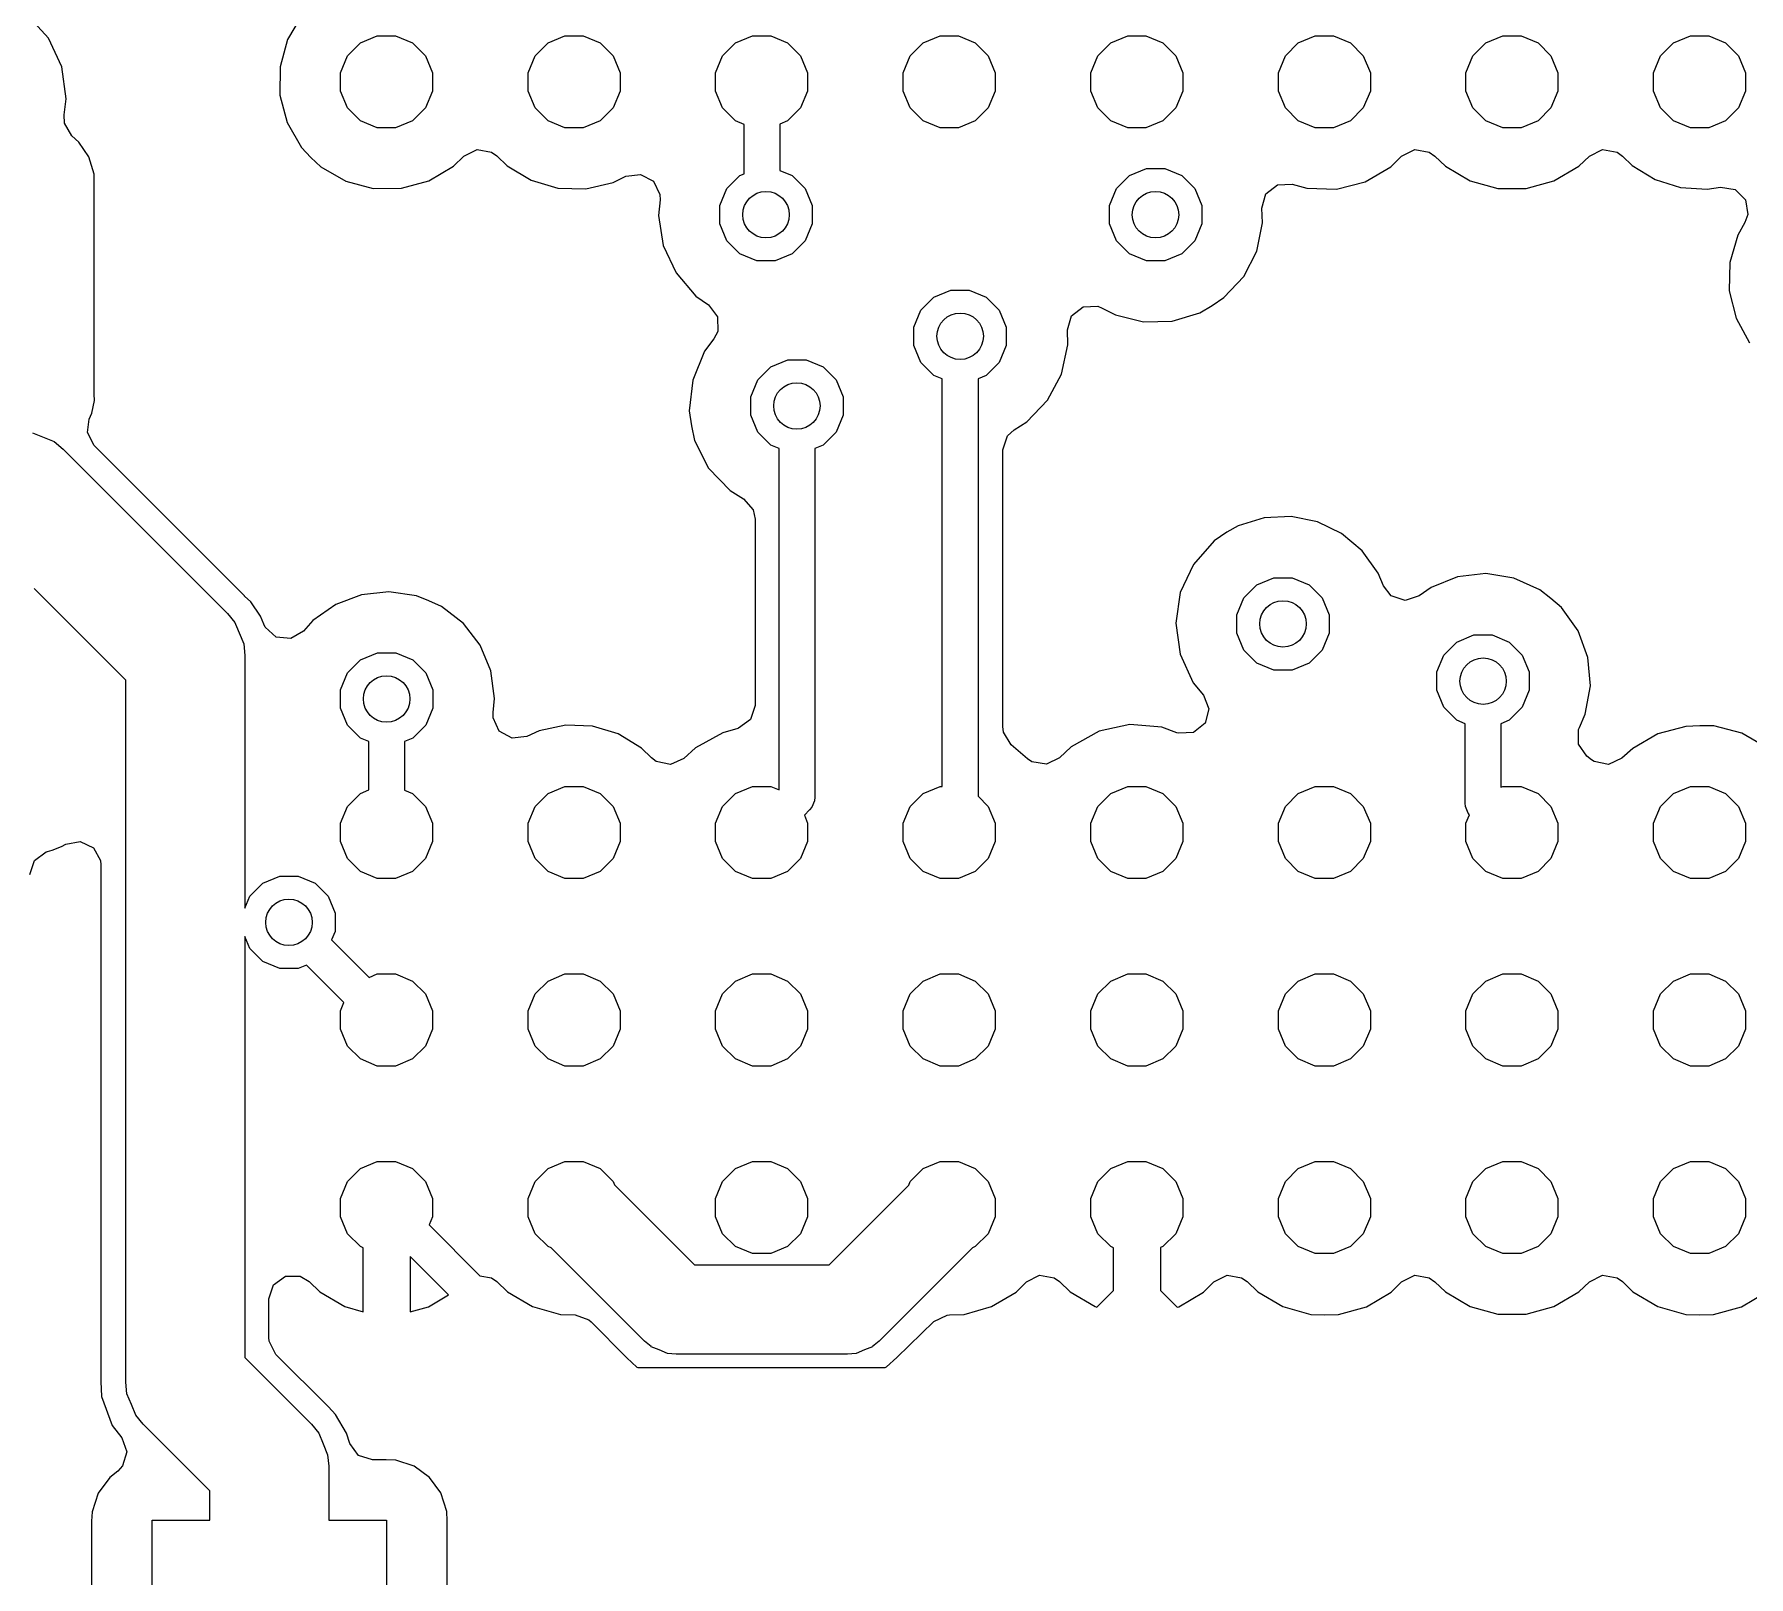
# Model space of a CAD drawing. Header units: inches. Extents: x 5.33 to 6.48, y -5.2 to -3.46.
# Drawn here: x 5.9091 to 6.197, y -4.8337 to -4.5747 of the extents above; entities that cross this region are included whole.
import ezdxf

# ---------------------------------------------------------------- set-up
doc = ezdxf.new("R2010")
doc.units = ezdxf.units.IN
doc.header["$MEASUREMENT"] = 0
doc.layers.add('Top Layer', color=13, linetype='CONTINUOUS', true_color=0xc83434)

msp = doc.modelspace()

# ---------------------------------------------------------------- linework, layer by layer
at = {"layer": 'Top Layer', "linetype": 'CONTINUOUS'}
for p, q in [((5.91153, -4.57536), (5.90788, -4.57138)), ((5.95414, -4.57146), (5.95169, -4.57561)), ((5.91379, -4.58018), (5.91153, -4.57536)), ((5.95169, -4.57561), (5.95042, -4.58019)), ((5.96174, -4.57834), (5.96391, -4.57617)), ((5.96391, -4.57617), (5.96675, -4.57499)), ((5.96675, -4.57499), (5.96982, -4.57499)), ((5.96982, -4.57499), (5.97266, -4.57617)), ((5.97266, -4.57617), (5.97483, -4.57834)), ((5.99324, -4.57834), (5.99541, -4.57617)), ((5.99541, -4.57617), (5.99825, -4.57499)), ((5.99825, -4.57499), (6.00132, -4.57499)), ((6.00132, -4.57499), (6.00416, -4.57617)), ((6.00416, -4.57617), (6.00633, -4.57834)), ((6.02473, -4.57834), (6.0269, -4.57617)), ((6.0269, -4.57617), (6.02974, -4.57499)), ((6.02974, -4.57499), (6.03282, -4.57499)), ((6.03282, -4.57499), (6.03565, -4.57617)), ((6.03565, -4.57617), (6.03783, -4.57834)), ((6.05623, -4.57834), (6.0584, -4.57617)), ((6.0584, -4.57617), (6.06124, -4.57499)), ((6.06124, -4.57499), (6.06431, -4.57499)), ((6.06431, -4.57499), (6.06715, -4.57617)), ((6.06715, -4.57617), (6.06932, -4.57834)), ((6.08772, -4.57834), (6.0899, -4.57617)), ((6.0899, -4.57617), (6.09274, -4.57499)), ((6.09274, -4.57499), (6.09581, -4.57499)), ((6.09581, -4.57499), (6.09865, -4.57617)), ((6.09865, -4.57617), (6.10082, -4.57834)), ((6.11922, -4.57834), (6.12139, -4.57617)), ((6.12139, -4.57617), (6.12423, -4.57499)), ((6.12423, -4.57499), (6.1273, -4.57499)), ((6.1273, -4.57499), (6.13014, -4.57617)), ((6.13014, -4.57617), (6.13231, -4.57834)), ((6.15072, -4.57834), (6.15289, -4.57617)), ((6.15289, -4.57617), (6.15573, -4.57499)), ((6.15573, -4.57499), (6.1588, -4.57499)), ((6.1588, -4.57499), (6.16164, -4.57617)), ((6.16164, -4.57617), (6.16381, -4.57834)), ((6.18221, -4.57834), (6.18439, -4.57617)), ((6.18439, -4.57617), (6.18722, -4.57499)), ((6.18722, -4.57499), (6.1903, -4.57499)), ((6.1903, -4.57499), (6.19313, -4.57617)), ((6.19313, -4.57617), (6.19531, -4.57834)), ((5.96056, -4.58118), (5.96174, -4.57834)), ((5.97483, -4.57834), (5.97601, -4.58118)), ((5.99206, -4.58118), (5.99324, -4.57834)), ((6.00633, -4.57834), (6.00751, -4.58118)), ((6.02356, -4.58118), (6.02473, -4.57834)), ((6.03783, -4.57834), (6.039, -4.58118)), ((6.05505, -4.58118), (6.05623, -4.57834)), ((6.06932, -4.57834), (6.0705, -4.58118)), ((6.08655, -4.58118), (6.08772, -4.57834)), ((6.10082, -4.57834), (6.10199, -4.58118)), ((6.11804, -4.58118), (6.11922, -4.57834)), ((6.13231, -4.57834), (6.13349, -4.58118)), ((6.14954, -4.58118), (6.15072, -4.57834)), ((6.16381, -4.57834), (6.16499, -4.58118)), ((6.18104, -4.58118), (6.18221, -4.57834)), ((6.19531, -4.57834), (6.19648, -4.58118)), ((5.91451, -4.58553), (5.91379, -4.58018)), ((5.95042, -4.58019), (5.95039, -4.58494)), ((5.96056, -4.58425), (5.96056, -4.58118)), ((5.97601, -4.58118), (5.97601, -4.58425)), ((5.99206, -4.58425), (5.99206, -4.58118)), ((6.00751, -4.58118), (6.00751, -4.58425)), ((6.02356, -4.58425), (6.02356, -4.58118)), ((6.039, -4.58118), (6.039, -4.58425)), ((6.05505, -4.58425), (6.05505, -4.58118)), ((6.0705, -4.58118), (6.0705, -4.58425)), ((6.08655, -4.58425), (6.08655, -4.58118)), ((6.10199, -4.58118), (6.10199, -4.58425)), ((6.11804, -4.58425), (6.11804, -4.58118)), ((6.13349, -4.58118), (6.13349, -4.58425)), ((6.14954, -4.58425), (6.14954, -4.58118)), ((6.16499, -4.58118), (6.16499, -4.58425)), ((6.18104, -4.58425), (6.18104, -4.58118)), ((6.19648, -4.58118), (6.19648, -4.58425)), ((5.91415, -4.58824), (5.91451, -4.58553)), ((5.95039, -4.58494), (5.9516, -4.58954)), ((5.96174, -4.58709), (5.96056, -4.58425)), ((5.97601, -4.58425), (5.97483, -4.58709)), ((5.99324, -4.58709), (5.99206, -4.58425)), ((6.00751, -4.58425), (6.00633, -4.58709)), ((6.02473, -4.58709), (6.02356, -4.58425)), ((6.039, -4.58425), (6.03783, -4.58709)), ((6.05623, -4.58709), (6.05505, -4.58425)), ((6.0705, -4.58425), (6.06932, -4.58709)), ((6.08772, -4.58709), (6.08655, -4.58425)), ((6.10199, -4.58425), (6.10082, -4.58709)), ((6.11922, -4.58709), (6.11804, -4.58425)), ((6.13349, -4.58425), (6.13231, -4.58709)), ((6.15072, -4.58709), (6.14954, -4.58425)), ((6.16499, -4.58425), (6.16381, -4.58709)), ((6.18221, -4.58709), (6.18104, -4.58425)), ((6.19648, -4.58425), (6.19531, -4.58709)), ((5.91421, -4.58966), (5.91415, -4.58824)), ((5.96391, -4.58926), (5.96174, -4.58709)), ((5.97483, -4.58709), (5.97266, -4.58926)), ((5.99541, -4.58926), (5.99324, -4.58709)), ((6.00633, -4.58709), (6.00416, -4.58926)), ((6.0269, -4.58926), (6.02473, -4.58709)), ((6.03783, -4.58709), (6.03565, -4.58926)), ((6.0584, -4.58926), (6.05623, -4.58709)), ((6.06932, -4.58709), (6.06715, -4.58926)), ((6.0899, -4.58926), (6.08772, -4.58709)), ((6.10082, -4.58709), (6.09865, -4.58926)), ((6.12139, -4.58926), (6.11922, -4.58709)), ((6.13231, -4.58709), (6.13014, -4.58926)), ((6.15289, -4.58926), (6.15072, -4.58709)), ((6.16381, -4.58709), (6.16164, -4.58926)), ((6.18439, -4.58926), (6.18221, -4.58709)), ((6.19531, -4.58709), (6.19313, -4.58926)), ((5.91547, -4.59179), (5.91421, -4.58966)), ((5.9516, -4.58954), (5.954, -4.59371)), ((5.96675, -4.59044), (5.96391, -4.58926)), ((5.96982, -4.59044), (5.96675, -4.59044)), ((5.97266, -4.58926), (5.96982, -4.59044)), ((5.99825, -4.59044), (5.99541, -4.58926)), ((6.00132, -4.59044), (5.99825, -4.59044)), ((6.00416, -4.58926), (6.00132, -4.59044)), ((6.02832, -4.58985), (6.0269, -4.58926)), ((6.02832, -4.59814), (6.02832, -4.58985)), ((6.03565, -4.58926), (6.03432, -4.58982)), ((6.03432, -4.58982), (6.03432, -4.59757)), ((6.06124, -4.59044), (6.0584, -4.58926)), ((6.06431, -4.59044), (6.06124, -4.59044)), ((6.06715, -4.58926), (6.06431, -4.59044)), ((6.09274, -4.59044), (6.0899, -4.58926)), ((6.09581, -4.59044), (6.09274, -4.59044)), ((6.09865, -4.58926), (6.09581, -4.59044)), ((6.12423, -4.59044), (6.12139, -4.58926)), ((6.1273, -4.59044), (6.12423, -4.59044)), ((6.13014, -4.58926), (6.1273, -4.59044)), ((6.15573, -4.59044), (6.15289, -4.58926)), ((6.1588, -4.59044), (6.15573, -4.59044)), ((6.16164, -4.58926), (6.1588, -4.59044)), ((6.18722, -4.59044), (6.18439, -4.58926)), ((6.1903, -4.59044), (6.18722, -4.59044)), ((6.19313, -4.58926), (6.1903, -4.59044)), ((5.91664, -4.59281), (5.91547, -4.59179)), ((5.91831, -4.59531), (5.91664, -4.59281)), ((5.954, -4.59371), (5.95559, -4.5954)), ((5.98128, -4.59515), (5.9835, -4.59407)), ((5.9835, -4.59407), (5.98594, -4.5945)), ((6.13874, -4.59517), (6.14096, -4.59407)), ((6.14096, -4.59407), (6.14339, -4.59449)), ((6.17026, -4.59515), (6.17248, -4.59407)), ((6.17248, -4.59407), (6.17491, -4.5945)), ((5.91918, -4.59819), (5.91831, -4.59531)), ((5.95559, -4.5954), (5.95727, -4.59699)), ((5.95727, -4.59699), (5.96145, -4.59938)), ((5.97538, -4.5993), (5.97952, -4.59685)), ((5.97952, -4.59685), (5.98128, -4.59515)), ((5.98594, -4.5945), (5.98682, -4.59514)), ((5.98682, -4.59514), (5.98855, -4.5968)), ((5.98855, -4.5968), (5.9926, -4.59922)), ((6.09303, -4.59843), (6.09588, -4.59725)), ((6.09588, -4.59725), (6.09896, -4.59725)), ((6.09896, -4.59725), (6.10181, -4.59843)), ((6.1326, -4.59946), (6.13693, -4.59694)), ((6.13693, -4.59694), (6.13874, -4.59517)), ((6.14339, -4.59449), (6.14431, -4.59515)), ((6.14431, -4.59515), (6.14608, -4.59686)), ((6.14608, -4.59686), (6.15027, -4.59932)), ((6.1643, -4.59932), (6.16848, -4.59686)), ((6.16848, -4.59686), (6.17026, -4.59515)), ((6.17491, -4.5945), (6.17581, -4.59515)), ((6.17581, -4.59515), (6.17745, -4.59674)), ((6.17745, -4.59674), (6.1813, -4.5991)), ((5.91923, -4.59967), (5.91918, -4.59819)), ((5.91923, -4.63504), (5.91923, -4.59967)), ((5.96145, -4.59938), (5.96604, -4.6006)), ((5.9708, -4.60057), (5.97538, -4.5993)), ((5.9926, -4.59922), (5.99708, -4.60053)), ((6.00174, -4.60066), (6.00634, -4.59961)), ((6.00634, -4.59961), (6.00849, -4.59856)), ((6.00849, -4.59856), (6.01094, -4.59823)), ((6.01094, -4.59823), (6.01312, -4.5994)), ((6.01312, -4.5994), (6.0142, -4.60162)), ((6.02544, -4.60061), (6.02762, -4.59843)), ((6.02762, -4.59843), (6.02832, -4.59814)), ((6.03432, -4.59757), (6.0364, -4.59843)), ((6.0364, -4.59843), (6.03858, -4.60061)), ((6.09085, -4.60061), (6.09303, -4.59843)), ((6.10181, -4.59843), (6.10399, -4.60061)), ((6.11596, -4.60152), (6.11791, -4.59999)), ((6.11791, -4.59999), (6.12036, -4.59988)), ((6.12036, -4.59988), (6.1228, -4.60056)), ((6.12781, -4.60069), (6.1326, -4.59946)), ((6.15027, -4.59932), (6.15489, -4.60058)), ((6.15968, -4.60058), (6.1643, -4.59932)), ((6.1813, -4.5991), (6.18554, -4.60044)), ((5.96604, -4.6006), (5.9708, -4.60057)), ((5.99708, -4.60053), (6.00174, -4.60066)), ((6.01422, -4.60253), (6.01398, -4.60512)), ((6.0142, -4.60162), (6.01422, -4.60253)), ((6.02426, -4.60346), (6.02544, -4.60061)), ((6.03858, -4.60061), (6.03976, -4.60346)), ((6.08967, -4.60346), (6.09085, -4.60061)), ((6.10399, -4.60061), (6.10517, -4.60346)), ((6.11529, -4.6039), (6.11596, -4.60152)), ((6.1228, -4.60056), (6.12781, -4.60069)), ((6.15489, -4.60058), (6.15968, -4.60058)), ((6.18554, -4.60044), (6.19004, -4.60073)), ((6.19004, -4.60073), (6.1923, -4.60038)), ((6.1923, -4.60038), (6.19474, -4.60077)), ((6.19474, -4.60077), (6.19648, -4.60253)), ((6.19648, -4.60253), (6.19686, -4.60497)), ((6.01398, -4.60512), (6.01477, -4.61018)), ((6.02426, -4.60654), (6.02426, -4.60346)), ((6.03976, -4.60346), (6.03976, -4.60654)), ((6.08967, -4.60654), (6.08967, -4.60346)), ((6.10517, -4.60346), (6.10517, -4.60654)), ((6.11539, -4.60635), (6.11529, -4.6039)), ((6.19686, -4.60497), (6.19639, -4.6063)), ((6.02544, -4.60939), (6.02426, -4.60654)), ((6.03976, -4.60654), (6.03858, -4.60939)), ((6.09085, -4.60939), (6.08967, -4.60654)), ((6.10517, -4.60654), (6.10399, -4.60939)), ((6.11441, -4.61111), (6.11539, -4.60635)), ((6.19519, -4.60842), (6.19385, -4.61303)), ((6.19639, -4.6063), (6.19519, -4.60842)), ((6.01477, -4.61018), (6.0169, -4.61478)), ((6.02762, -4.61157), (6.02544, -4.60939)), ((6.03047, -4.61275), (6.02762, -4.61157)), ((6.0364, -4.61157), (6.03355, -4.61275)), ((6.03858, -4.60939), (6.0364, -4.61157)), ((6.09303, -4.61157), (6.09085, -4.60939)), ((6.09588, -4.61275), (6.09303, -4.61157)), ((6.10181, -4.61157), (6.09896, -4.61275)), ((6.10399, -4.60939), (6.10181, -4.61157)), ((6.11222, -4.61536), (6.11441, -4.61111)), ((6.03355, -4.61275), (6.03047, -4.61275)), ((6.09896, -4.61275), (6.09588, -4.61275)), ((6.19385, -4.61303), (6.19375, -4.61776)), ((6.0169, -4.61478), (6.02025, -4.61866)), ((6.10891, -4.61893), (6.11222, -4.61536)), ((6.02025, -4.61866), (6.02238, -4.62015)), ((6.02238, -4.62015), (6.02386, -4.62213)), ((6.05803, -4.62102), (6.06022, -4.61884)), ((6.06022, -4.61884), (6.06306, -4.61766)), ((6.06306, -4.61766), (6.06615, -4.61766)), ((6.06615, -4.61766), (6.069, -4.61884)), ((6.069, -4.61884), (6.07118, -4.62102)), ((6.10488, -4.62145), (6.10693, -4.62023)), ((6.10693, -4.62023), (6.10891, -4.61893)), ((6.19375, -4.61776), (6.19489, -4.62236)), ((6.02386, -4.62213), (6.0239, -4.6246)), ((6.05685, -4.62387), (6.05803, -4.62102)), ((6.07118, -4.62102), (6.07236, -4.62387)), ((6.08262, -4.62433), (6.08331, -4.62196)), ((6.08331, -4.62196), (6.08527, -4.62045)), ((6.08527, -4.62045), (6.08774, -4.62037)), ((6.08774, -4.62037), (6.08847, -4.62067)), ((6.08847, -4.62067), (6.09067, -4.62182)), ((6.09067, -4.62182), (6.0954, -4.62301)), ((6.0954, -4.62301), (6.10022, -4.62288)), ((6.10022, -4.62288), (6.10488, -4.62145)), ((6.19489, -4.62236), (6.19718, -4.62651)), ((6.02328, -4.62582), (6.0217, -4.62794)), ((6.0239, -4.6246), (6.02328, -4.62582)), ((6.05685, -4.62696), (6.05685, -4.62387)), ((6.07236, -4.62387), (6.07236, -4.62696)), ((6.08269, -4.62687), (6.08262, -4.62433)), ((6.0217, -4.62794), (6.0197, -4.63277)), ((6.05803, -4.6298), (6.05685, -4.62696)), ((6.07236, -4.62696), (6.07118, -4.6298)), ((6.08162, -4.63177), (6.08269, -4.62687)), ((6.03063, -4.63272), (6.03281, -4.63053)), ((6.03281, -4.63053), (6.03566, -4.62935)), ((6.03566, -4.62935), (6.03875, -4.62935)), ((6.03875, -4.62935), (6.0416, -4.63053)), ((6.0416, -4.63053), (6.04378, -4.63272)), ((6.06022, -4.63198), (6.05803, -4.6298)), ((6.07118, -4.6298), (6.069, -4.63198)), ((6.07929, -4.63614), (6.08162, -4.63177)), ((6.0197, -4.63277), (6.01913, -4.63795)), ((6.02945, -4.63556), (6.03063, -4.63272)), ((6.04378, -4.63272), (6.04496, -4.63556)), ((6.0616, -4.63256), (6.06022, -4.63198)), ((6.0616, -4.70098), (6.0616, -4.63256)), ((6.069, -4.63198), (6.06761, -4.63256)), ((6.06761, -4.63256), (6.06761, -4.70261)), ((5.91882, -4.63834), (5.91925, -4.63621)), ((5.91923, -4.63512), (5.91923, -4.63504)), ((5.91925, -4.63621), (5.91923, -4.63512)), ((6.02945, -4.63865), (6.02945, -4.63556)), ((6.04496, -4.63556), (6.04496, -4.63865)), ((6.07581, -4.63975), (6.07929, -4.63614)), ((5.9181, -4.64157), (5.91839, -4.63933)), ((5.91839, -4.63933), (5.91882, -4.63834)), ((6.01913, -4.63795), (6.01949, -4.64044)), ((6.01949, -4.64044), (6.02001, -4.6429)), ((6.03063, -4.6415), (6.02945, -4.63865)), ((6.04496, -4.63865), (6.04378, -4.6415)), ((6.07366, -4.6411), (6.07581, -4.63975)), ((5.90886, -4.64161), (5.91247, -4.6431)), ((5.91247, -4.6431), (5.91247, -4.6431)), ((5.91247, -4.6431), (5.91398, -4.64435)), ((5.91922, -4.64377), (5.9181, -4.64157)), ((6.02001, -4.6429), (6.02237, -4.64755)), ((6.03281, -4.64368), (6.03063, -4.6415)), ((6.04378, -4.6415), (6.0416, -4.64368)), ((6.07179, -4.64449), (6.07255, -4.64214)), ((6.07255, -4.64214), (6.07366, -4.6411)), ((5.91398, -4.64435), (5.94158, -4.67194)), ((5.94442, -4.66897), (5.91922, -4.64377)), ((6.0342, -4.64425), (6.03281, -4.64368)), ((6.0342, -4.70155), (6.0342, -4.64425)), ((6.0416, -4.64368), (6.04021, -4.64425)), ((6.04021, -4.64425), (6.04021, -4.70281)), ((6.07179, -4.69094), (6.07179, -4.64449)), ((6.02237, -4.64755), (6.02599, -4.65131)), ((6.02599, -4.65131), (6.02826, -4.65268)), ((6.02826, -4.65268), (6.02987, -4.65456)), ((6.02987, -4.65456), (6.03018, -4.6561)), ((6.03018, -4.6561), (6.03018, -4.6874)), ((6.11129, -4.65724), (6.10939, -4.65832)), ((6.11566, -4.65589), (6.11129, -4.65724)), ((6.12017, -4.65566), (6.11566, -4.65589)), ((6.1246, -4.65656), (6.12017, -4.65566)), ((6.12867, -4.65853), (6.1246, -4.65656)), ((6.10728, -4.65974), (6.10377, -4.6637)), ((6.10939, -4.65832), (6.10728, -4.65974)), ((6.13212, -4.66144), (6.12867, -4.65853)), ((6.13478, -4.66517), (6.13212, -4.66144)), ((6.10377, -4.6637), (6.10156, -4.66843)), ((6.11443, -4.66713), (6.11728, -4.66595)), ((6.11728, -4.66595), (6.12036, -4.66595)), ((6.12036, -4.66595), (6.12321, -4.66713)), ((6.13569, -4.66731), (6.13478, -4.66517)), ((6.14815, -4.66579), (6.14368, -4.66758)), ((6.15287, -4.66526), (6.14815, -4.66579)), ((6.15756, -4.666), (6.15287, -4.66526)), ((6.16195, -4.66799), (6.15756, -4.666)), ((5.92451, -4.68316), (5.90913, -4.66778)), ((5.94446, -4.66902), (5.94442, -4.66897)), ((5.9455, -4.67002), (5.94446, -4.66902)), ((5.96408, -4.6688), (5.95976, -4.67043)), ((5.96867, -4.66831), (5.96408, -4.6688)), ((5.9733, -4.669), (5.96867, -4.66831)), ((5.97542, -4.66983), (5.9733, -4.669)), ((6.10156, -4.66843), (6.1008, -4.6736)), ((6.11225, -4.66931), (6.11443, -4.66713)), ((6.12321, -4.66713), (6.12539, -4.66931)), ((6.13699, -4.66896), (6.13569, -4.66731)), ((6.13934, -4.66975), (6.13699, -4.66896)), ((6.14169, -4.669), (6.13934, -4.66975)), ((6.14368, -4.66758), (6.14169, -4.669)), ((6.16379, -4.66943), (6.16195, -4.66799)), ((5.94158, -4.67194), (5.94282, -4.67346)), ((5.94713, -4.67242), (5.9455, -4.67002)), ((5.95976, -4.67043), (5.95594, -4.67314)), ((5.9775, -4.67076), (5.97542, -4.66983)), ((5.98122, -4.67361), (5.9775, -4.67076)), ((6.11107, -4.67216), (6.11225, -4.66931)), ((6.12539, -4.66931), (6.12657, -4.67216)), ((6.16556, -4.67096), (6.16379, -4.66943)), ((6.16837, -4.67489), (6.16556, -4.67096)), ((5.94282, -4.67346), (5.94282, -4.67346)), ((5.94282, -4.67346), (5.94295, -4.67376)), ((5.94295, -4.67376), (5.94432, -4.67706)), ((5.94768, -4.67376), (5.94713, -4.67242)), ((5.94792, -4.67426), (5.94768, -4.67376)), ((5.94977, -4.67591), (5.94792, -4.67426)), ((5.95436, -4.67491), (5.95223, -4.67615)), ((5.95594, -4.67314), (5.95436, -4.67491)), ((5.98404, -4.67728), (5.98122, -4.67361)), ((6.1008, -4.6736), (6.10154, -4.67877)), ((6.11107, -4.67524), (6.11107, -4.67216)), ((6.12657, -4.67216), (6.12657, -4.67524)), ((6.17002, -4.67936), (6.16837, -4.67489)), ((5.94432, -4.67706), (5.94432, -4.67707)), ((5.94432, -4.67707), (5.94451, -4.67902)), ((5.95223, -4.67615), (5.94977, -4.67591)), ((5.98581, -4.68156), (5.98404, -4.67728)), ((6.11225, -4.67809), (6.11107, -4.67524)), ((6.12657, -4.67524), (6.12539, -4.67809)), ((6.14585, -4.67892), (6.14803, -4.67674)), ((6.14803, -4.67674), (6.15088, -4.67556)), ((6.15088, -4.67556), (6.15396, -4.67556)), ((6.15396, -4.67556), (6.15681, -4.67674)), ((6.15681, -4.67674), (6.15899, -4.67892)), ((5.94451, -4.67902), (5.94451, -4.72141)), ((5.96174, -4.68191), (5.96392, -4.67973)), ((5.96392, -4.67973), (5.96677, -4.67855)), ((5.96677, -4.67855), (5.96985, -4.67855)), ((5.96985, -4.67855), (5.9727, -4.67973)), ((5.9727, -4.67973), (5.97488, -4.68191)), ((6.10154, -4.67877), (6.10375, -4.68358)), ((6.11443, -4.68027), (6.11225, -4.67809)), ((6.11728, -4.68145), (6.11443, -4.68027)), ((6.12321, -4.68027), (6.12036, -4.68145)), ((6.12539, -4.67809), (6.12321, -4.68027)), ((6.14467, -4.68177), (6.14585, -4.67892)), ((6.15899, -4.67892), (6.16017, -4.68177)), ((6.17043, -4.68411), (6.17002, -4.67936)), ((5.92451, -4.801), (5.92451, -4.68316)), ((5.96056, -4.68476), (5.96174, -4.68191)), ((5.97488, -4.68191), (5.97606, -4.68476)), ((5.98642, -4.68621), (5.98581, -4.68156)), ((6.10375, -4.68358), (6.10545, -4.68565)), ((6.12036, -4.68145), (6.11728, -4.68145)), ((6.14467, -4.68485), (6.14467, -4.68177)), ((6.16017, -4.68177), (6.16017, -4.68485)), ((5.96056, -4.68784), (5.96056, -4.68476)), ((5.97606, -4.68476), (5.97606, -4.68784)), ((5.98618, -4.68857), (5.98642, -4.68621)), ((6.10545, -4.68565), (6.10636, -4.68795)), ((6.14585, -4.6877), (6.14467, -4.68485)), ((6.16017, -4.68485), (6.15899, -4.6877)), ((6.16957, -4.68886), (6.17043, -4.68411)), ((5.96174, -4.69069), (5.96056, -4.68784)), ((5.97606, -4.68784), (5.97488, -4.69069)), ((5.98619, -4.68945), (5.98618, -4.68857)), ((6.03018, -4.6874), (6.02942, -4.68975)), ((6.10636, -4.68795), (6.10573, -4.69035)), ((6.14803, -4.68988), (6.14585, -4.6877)), ((6.15899, -4.6877), (6.15681, -4.68988)), ((6.16858, -4.69111), (6.16957, -4.68886)), ((5.96392, -4.69287), (5.96174, -4.69069)), ((5.97488, -4.69069), (5.9727, -4.69287)), ((5.98722, -4.6917), (5.98619, -4.68945)), ((5.98938, -4.6929), (5.98722, -4.6917)), ((5.99394, -4.69163), (5.99184, -4.69261)), ((5.9984, -4.69068), (5.99394, -4.69163)), ((6.0029, -4.69087), (5.9984, -4.69068)), ((6.00721, -4.69218), (6.0029, -4.69087)), ((6.0111, -4.69456), (6.00721, -4.69218)), ((6.02476, -4.69197), (6.02018, -4.69451)), ((6.02728, -4.69125), (6.02476, -4.69197)), ((6.02742, -4.69121), (6.02728, -4.69125)), ((6.02942, -4.68975), (6.02742, -4.69121)), ((6.0719, -4.69187), (6.07179, -4.69094)), ((6.07318, -4.69398), (6.0719, -4.69187)), ((6.08796, -4.69172), (6.08327, -4.69431)), ((6.09313, -4.69061), (6.08796, -4.69172)), ((6.09846, -4.69105), (6.09313, -4.69061)), ((6.10102, -4.69196), (6.09846, -4.69105)), ((6.10135, -4.69206), (6.10102, -4.69196)), ((6.10382, -4.69191), (6.10135, -4.69206)), ((6.10573, -4.69035), (6.10382, -4.69191)), ((6.14942, -4.69045), (6.14803, -4.68988)), ((6.14942, -4.7038), (6.14942, -4.69045)), ((6.15681, -4.68988), (6.15542, -4.69045)), ((6.15542, -4.69045), (6.15542, -4.7011)), ((6.16842, -4.69389), (6.16846, -4.69142)), ((6.16846, -4.69142), (6.16858, -4.69111)), ((6.18178, -4.69217), (6.17755, -4.69459)), ((6.18647, -4.6909), (6.18178, -4.69217)), ((6.18884, -4.69081), (6.18647, -4.6909)), ((6.19118, -4.69083), (6.18884, -4.69081)), ((6.19584, -4.69203), (6.19118, -4.69083)), ((6.19999, -4.69446), (6.19584, -4.69203)), ((5.96531, -4.69345), (5.96392, -4.69287)), ((5.96531, -4.70158), (5.96531, -4.69345)), ((5.9727, -4.69287), (5.97131, -4.69345)), ((5.97131, -4.69345), (5.97131, -4.70159)), ((5.99184, -4.69261), (5.98938, -4.6929)), ((6.01276, -4.69617), (6.0111, -4.69456)), ((6.02018, -4.69451), (6.01824, -4.69627)), ((6.07594, -4.69634), (6.07318, -4.69398)), ((6.08327, -4.69431), (6.08131, -4.69619)), ((6.16984, -4.69592), (6.16842, -4.69389)), ((6.17755, -4.69459), (6.17574, -4.69625)), ((6.01357, -4.69678), (6.01276, -4.69617)), ((6.01599, -4.69728), (6.01357, -4.69678)), ((6.01824, -4.69627), (6.01599, -4.69728)), ((6.07665, -4.69683), (6.07594, -4.69634)), ((6.07909, -4.69727), (6.07665, -4.69683)), ((6.08131, -4.69619), (6.07909, -4.69727)), ((6.17063, -4.69651), (6.16984, -4.69592)), ((6.17106, -4.69679), (6.17063, -4.69651)), ((6.17349, -4.69728), (6.17106, -4.69679)), ((6.17574, -4.69625), (6.17349, -4.69728)), ((5.96174, -4.70433), (5.96391, -4.70215)), ((5.96391, -4.70215), (5.96531, -4.70158)), ((5.97131, -4.70159), (5.97266, -4.70215)), ((5.97266, -4.70215), (5.97483, -4.70433)), ((5.99324, -4.70433), (5.99541, -4.70215)), ((5.99541, -4.70215), (5.99825, -4.70098)), ((5.99825, -4.70098), (6.00132, -4.70098)), ((6.00132, -4.70098), (6.00416, -4.70215)), ((6.00416, -4.70215), (6.00633, -4.70433)), ((6.02473, -4.70433), (6.0269, -4.70215)), ((6.0269, -4.70215), (6.02974, -4.70098)), ((6.02974, -4.70098), (6.03282, -4.70098)), ((6.03282, -4.70098), (6.0342, -4.70155)), ((6.04015, -4.7034), (6.0397, -4.70448)), ((6.04021, -4.70281), (6.04015, -4.7034)), ((6.05623, -4.70433), (6.0584, -4.70215)), ((6.0584, -4.70215), (6.06124, -4.70098)), ((6.06124, -4.70098), (6.0616, -4.70098)), ((6.06761, -4.70261), (6.06932, -4.70433)), ((6.08772, -4.70433), (6.0899, -4.70215)), ((6.0899, -4.70215), (6.09274, -4.70098)), ((6.09274, -4.70098), (6.09581, -4.70098)), ((6.09581, -4.70098), (6.09865, -4.70215)), ((6.09865, -4.70215), (6.10082, -4.70433)), ((6.11922, -4.70433), (6.12139, -4.70215)), ((6.12139, -4.70215), (6.12423, -4.70098)), ((6.12423, -4.70098), (6.1273, -4.70098)), ((6.1273, -4.70098), (6.13014, -4.70215)), ((6.13014, -4.70215), (6.13231, -4.70433)), ((6.15542, -4.7011), (6.15573, -4.70098)), ((6.15573, -4.70098), (6.1588, -4.70098)), ((6.1588, -4.70098), (6.16164, -4.70215)), ((6.16164, -4.70215), (6.16381, -4.70433)), ((6.18221, -4.70433), (6.18439, -4.70215)), ((6.18439, -4.70215), (6.18722, -4.70098)), ((6.18722, -4.70098), (6.1903, -4.70098)), ((6.1903, -4.70098), (6.19313, -4.70215)), ((6.19313, -4.70215), (6.19531, -4.70433)), ((5.96056, -4.70716), (5.96174, -4.70433)), ((5.97483, -4.70433), (5.97601, -4.70716)), ((5.99206, -4.70716), (5.99324, -4.70433)), ((6.00633, -4.70433), (6.00751, -4.70716)), ((6.02356, -4.70716), (6.02473, -4.70433)), ((6.03933, -4.70494), (6.03845, -4.70582)), ((6.03845, -4.70582), (6.039, -4.70716)), ((6.0397, -4.70448), (6.03933, -4.70494)), ((6.05505, -4.70716), (6.05623, -4.70433)), ((6.06932, -4.70433), (6.0705, -4.70716)), ((6.08655, -4.70716), (6.08772, -4.70433)), ((6.10082, -4.70433), (6.10199, -4.70716)), ((6.11804, -4.70716), (6.11922, -4.70433)), ((6.13231, -4.70433), (6.13349, -4.70716)), ((6.14948, -4.70437), (6.14942, -4.7038)), ((6.14948, -4.70438), (6.14948, -4.70437)), ((6.1497, -4.70492), (6.14948, -4.70438)), ((6.14948, -4.70438), (6.14948, -4.70438)), ((6.14948, -4.70438), (6.14948, -4.70438)), ((6.14954, -4.70716), (6.15014, -4.70573)), ((6.14992, -4.70546), (6.1497, -4.70492)), ((6.14992, -4.70547), (6.14992, -4.70546)), ((6.14993, -4.70547), (6.14992, -4.70547)), ((6.15014, -4.70573), (6.14993, -4.70547)), ((6.14993, -4.70547), (6.14993, -4.70547)), ((6.16381, -4.70433), (6.16499, -4.70716)), ((6.18104, -4.70716), (6.18221, -4.70433)), ((6.19531, -4.70433), (6.19648, -4.70716)), ((5.96056, -4.71024), (5.96056, -4.70716)), ((5.97601, -4.70716), (5.97601, -4.71024)), ((5.99206, -4.71024), (5.99206, -4.70716)), ((6.00751, -4.70716), (6.00751, -4.71024)), ((6.02356, -4.71024), (6.02356, -4.70716)), ((6.039, -4.70716), (6.039, -4.71024)), ((6.05505, -4.71024), (6.05505, -4.70716)), ((6.0705, -4.70716), (6.0705, -4.71024)), ((6.08655, -4.71024), (6.08655, -4.70716)), ((6.10199, -4.70716), (6.10199, -4.71024)), ((6.11804, -4.71024), (6.11804, -4.70716)), ((6.13349, -4.70716), (6.13349, -4.71024)), ((6.14954, -4.71024), (6.14954, -4.70716)), ((6.16499, -4.70716), (6.16499, -4.71024)), ((6.18104, -4.71024), (6.18104, -4.70716)), ((6.19648, -4.70716), (6.19648, -4.71024)), ((5.90917, -4.7134), (5.91117, -4.71194)), ((5.91117, -4.71194), (5.91137, -4.71188)), ((5.91137, -4.71188), (5.91216, -4.71167)), ((5.91216, -4.71167), (5.9137, -4.71106)), ((5.9137, -4.71106), (5.91442, -4.71066)), ((5.91442, -4.71066), (5.91685, -4.71021)), ((5.91685, -4.71021), (5.91909, -4.71127)), ((5.91909, -4.71127), (5.92027, -4.71344)), ((5.96174, -4.71308), (5.96056, -4.71024)), ((5.97601, -4.71024), (5.97483, -4.71308)), ((5.99324, -4.71308), (5.99206, -4.71024)), ((6.00751, -4.71024), (6.00633, -4.71308)), ((6.02473, -4.71308), (6.02356, -4.71024)), ((6.039, -4.71024), (6.03783, -4.71308)), ((6.05623, -4.71308), (6.05505, -4.71024)), ((6.0705, -4.71024), (6.06932, -4.71308)), ((6.08772, -4.71308), (6.08655, -4.71024)), ((6.10199, -4.71024), (6.10082, -4.71308)), ((6.11922, -4.71308), (6.11804, -4.71024)), ((6.13349, -4.71024), (6.13231, -4.71308)), ((6.15072, -4.71308), (6.14954, -4.71024)), ((6.16499, -4.71024), (6.16381, -4.71308)), ((6.18221, -4.71308), (6.18104, -4.71024)), ((6.19648, -4.71024), (6.19531, -4.71308)), ((5.9084, -4.71575), (5.90917, -4.7134)), ((5.92027, -4.71344), (5.92034, -4.71417)), ((5.92034, -4.71417), (5.92034, -4.80089)), ((5.96391, -4.71525), (5.96174, -4.71308)), ((5.96675, -4.71642), (5.96391, -4.71525)), ((5.97266, -4.71525), (5.96982, -4.71642)), ((5.97483, -4.71308), (5.97266, -4.71525)), ((5.99541, -4.71525), (5.99324, -4.71308)), ((5.99825, -4.71642), (5.99541, -4.71525)), ((6.00416, -4.71525), (6.00132, -4.71642)), ((6.00633, -4.71308), (6.00416, -4.71525)), ((6.0269, -4.71525), (6.02473, -4.71308)), ((6.02974, -4.71642), (6.0269, -4.71525)), ((6.03565, -4.71525), (6.03282, -4.71642)), ((6.03783, -4.71308), (6.03565, -4.71525)), ((6.0584, -4.71525), (6.05623, -4.71308)), ((6.06124, -4.71642), (6.0584, -4.71525)), ((6.06715, -4.71525), (6.06431, -4.71642)), ((6.06932, -4.71308), (6.06715, -4.71525)), ((6.0899, -4.71525), (6.08772, -4.71308)), ((6.09274, -4.71642), (6.0899, -4.71525)), ((6.09865, -4.71525), (6.09581, -4.71642)), ((6.10082, -4.71308), (6.09865, -4.71525)), ((6.12139, -4.71525), (6.11922, -4.71308)), ((6.12423, -4.71642), (6.12139, -4.71525)), ((6.13014, -4.71525), (6.1273, -4.71642)), ((6.13231, -4.71308), (6.13014, -4.71525)), ((6.15289, -4.71525), (6.15072, -4.71308)), ((6.15573, -4.71642), (6.15289, -4.71525)), ((6.16164, -4.71525), (6.1588, -4.71642)), ((6.16381, -4.71308), (6.16164, -4.71525)), ((6.18439, -4.71525), (6.18221, -4.71308)), ((6.18722, -4.71642), (6.18439, -4.71525)), ((6.19313, -4.71525), (6.1903, -4.71642)), ((6.19531, -4.71308), (6.19313, -4.71525)), ((5.94534, -4.71941), (5.94752, -4.71723)), ((5.94752, -4.71723), (5.95037, -4.71605)), ((5.95037, -4.71605), (5.95345, -4.71605)), ((5.95345, -4.71605), (5.9563, -4.71723)), ((5.9563, -4.71723), (5.95848, -4.71941)), ((5.96982, -4.71642), (5.96675, -4.71642)), ((6.00132, -4.71642), (5.99825, -4.71642)), ((6.03282, -4.71642), (6.02974, -4.71642)), ((6.06431, -4.71642), (6.06124, -4.71642)), ((6.09581, -4.71642), (6.09274, -4.71642)), ((6.1273, -4.71642), (6.12423, -4.71642)), ((6.1588, -4.71642), (6.15573, -4.71642)), ((6.1903, -4.71642), (6.18722, -4.71642)), ((5.94451, -4.72141), (5.94534, -4.71941)), ((5.95848, -4.71941), (5.95966, -4.72226)), ((5.95966, -4.72226), (5.95966, -4.72534)), ((5.94534, -4.72819), (5.94451, -4.72619)), ((5.94451, -4.72619), (5.94451, -4.79687)), ((5.95966, -4.72534), (5.95908, -4.72673)), ((5.95908, -4.72673), (5.96538, -4.73304)), ((5.94752, -4.73037), (5.94534, -4.72819)), ((5.95037, -4.73155), (5.94752, -4.73037)), ((5.95345, -4.73155), (5.95037, -4.73155)), ((5.95484, -4.73098), (5.95345, -4.73155)), ((5.96113, -4.73728), (5.95484, -4.73098)), ((5.96538, -4.73304), (5.96675, -4.73247)), ((5.96675, -4.73247), (5.96982, -4.73247)), ((5.96982, -4.73247), (5.97266, -4.73365)), ((5.99541, -4.73365), (5.99825, -4.73247)), ((5.99825, -4.73247), (6.00132, -4.73247)), ((6.00132, -4.73247), (6.00416, -4.73365)), ((6.0269, -4.73365), (6.02974, -4.73247)), ((6.02974, -4.73247), (6.03282, -4.73247)), ((6.03282, -4.73247), (6.03565, -4.73365)), ((6.0584, -4.73365), (6.06124, -4.73247)), ((6.06124, -4.73247), (6.06431, -4.73247)), ((6.06431, -4.73247), (6.06715, -4.73365)), ((6.0899, -4.73365), (6.09274, -4.73247)), ((6.09274, -4.73247), (6.09581, -4.73247)), ((6.09581, -4.73247), (6.09865, -4.73365)), ((6.12139, -4.73365), (6.12423, -4.73247)), ((6.12423, -4.73247), (6.1273, -4.73247)), ((6.1273, -4.73247), (6.13014, -4.73365)), ((6.15289, -4.73365), (6.15573, -4.73247)), ((6.15573, -4.73247), (6.1588, -4.73247)), ((6.1588, -4.73247), (6.16164, -4.73365)), ((6.18439, -4.73365), (6.18722, -4.73247)), ((6.18722, -4.73247), (6.1903, -4.73247)), ((6.1903, -4.73247), (6.19313, -4.73365)), ((5.97266, -4.73365), (5.97483, -4.73582)), ((5.99324, -4.73582), (5.99541, -4.73365)), ((6.00416, -4.73365), (6.00633, -4.73582)), ((6.02473, -4.73582), (6.0269, -4.73365)), ((6.03565, -4.73365), (6.03783, -4.73582)), ((6.05623, -4.73582), (6.0584, -4.73365)), ((6.06715, -4.73365), (6.06932, -4.73582)), ((6.08772, -4.73582), (6.0899, -4.73365)), ((6.09865, -4.73365), (6.10082, -4.73582)), ((6.11922, -4.73582), (6.12139, -4.73365)), ((6.13014, -4.73365), (6.13231, -4.73582)), ((6.15072, -4.73582), (6.15289, -4.73365)), ((6.16164, -4.73365), (6.16381, -4.73582)), ((6.18221, -4.73582), (6.18439, -4.73365)), ((6.19313, -4.73365), (6.19531, -4.73582)), ((5.96056, -4.73866), (5.96113, -4.73728)), ((5.97483, -4.73582), (5.97601, -4.73866)), ((5.99206, -4.73866), (5.99324, -4.73582)), ((6.00633, -4.73582), (6.00751, -4.73866)), ((6.02356, -4.73866), (6.02473, -4.73582)), ((6.03783, -4.73582), (6.039, -4.73866)), ((6.05505, -4.73866), (6.05623, -4.73582)), ((6.06932, -4.73582), (6.0705, -4.73866)), ((6.08655, -4.73866), (6.08772, -4.73582)), ((6.10082, -4.73582), (6.10199, -4.73866)), ((6.11804, -4.73866), (6.11922, -4.73582)), ((6.13231, -4.73582), (6.13349, -4.73866)), ((6.14954, -4.73866), (6.15072, -4.73582)), ((6.16381, -4.73582), (6.16499, -4.73866)), ((6.18104, -4.73866), (6.18221, -4.73582)), ((6.19531, -4.73582), (6.19648, -4.73866)), ((5.96056, -4.74173), (5.96056, -4.73866)), ((5.97601, -4.73866), (5.97601, -4.74173)), ((5.99206, -4.74173), (5.99206, -4.73866)), ((6.00751, -4.73866), (6.00751, -4.74173)), ((6.02356, -4.74173), (6.02356, -4.73866)), ((6.039, -4.73866), (6.039, -4.74173)), ((6.05505, -4.74173), (6.05505, -4.73866)), ((6.0705, -4.73866), (6.0705, -4.74173)), ((6.08655, -4.74173), (6.08655, -4.73866)), ((6.10199, -4.73866), (6.10199, -4.74173)), ((6.11804, -4.74173), (6.11804, -4.73866)), ((6.13349, -4.73866), (6.13349, -4.74173)), ((6.14954, -4.74173), (6.14954, -4.73866)), ((6.16499, -4.73866), (6.16499, -4.74173)), ((6.18104, -4.74173), (6.18104, -4.73866)), ((6.19648, -4.73866), (6.19648, -4.74173)), ((5.96174, -4.74457), (5.96056, -4.74173)), ((5.97601, -4.74173), (5.97483, -4.74457)), ((5.99324, -4.74457), (5.99206, -4.74173)), ((6.00751, -4.74173), (6.00633, -4.74457)), ((6.02473, -4.74457), (6.02356, -4.74173)), ((6.039, -4.74173), (6.03783, -4.74457)), ((6.05623, -4.74457), (6.05505, -4.74173)), ((6.0705, -4.74173), (6.06932, -4.74457)), ((6.08772, -4.74457), (6.08655, -4.74173)), ((6.10199, -4.74173), (6.10082, -4.74457)), ((6.11922, -4.74457), (6.11804, -4.74173)), ((6.13349, -4.74173), (6.13231, -4.74457)), ((6.15072, -4.74457), (6.14954, -4.74173)), ((6.16499, -4.74173), (6.16381, -4.74457)), ((6.18221, -4.74457), (6.18104, -4.74173)), ((6.19648, -4.74173), (6.19531, -4.74457)), ((5.96391, -4.74674), (5.96174, -4.74457)), ((5.96675, -4.74792), (5.96391, -4.74674)), ((5.97266, -4.74674), (5.96982, -4.74792)), ((5.97483, -4.74457), (5.97266, -4.74674)), ((5.99541, -4.74674), (5.99324, -4.74457)), ((5.99825, -4.74792), (5.99541, -4.74674)), ((6.00416, -4.74674), (6.00132, -4.74792)), ((6.00633, -4.74457), (6.00416, -4.74674)), ((6.0269, -4.74674), (6.02473, -4.74457)), ((6.02974, -4.74792), (6.0269, -4.74674)), ((6.03565, -4.74674), (6.03282, -4.74792)), ((6.03783, -4.74457), (6.03565, -4.74674)), ((6.0584, -4.74674), (6.05623, -4.74457)), ((6.06124, -4.74792), (6.0584, -4.74674)), ((6.06715, -4.74674), (6.06431, -4.74792)), ((6.06932, -4.74457), (6.06715, -4.74674)), ((6.0899, -4.74674), (6.08772, -4.74457)), ((6.09274, -4.74792), (6.0899, -4.74674)), ((6.09865, -4.74674), (6.09581, -4.74792)), ((6.10082, -4.74457), (6.09865, -4.74674)), ((6.12139, -4.74674), (6.11922, -4.74457)), ((6.12423, -4.74792), (6.12139, -4.74674)), ((6.13014, -4.74674), (6.1273, -4.74792)), ((6.13231, -4.74457), (6.13014, -4.74674)), ((6.15289, -4.74674), (6.15072, -4.74457)), ((6.15573, -4.74792), (6.15289, -4.74674)), ((6.16164, -4.74674), (6.1588, -4.74792)), ((6.16381, -4.74457), (6.16164, -4.74674)), ((6.18439, -4.74674), (6.18221, -4.74457)), ((6.18722, -4.74792), (6.18439, -4.74674)), ((6.19313, -4.74674), (6.1903, -4.74792)), ((6.19531, -4.74457), (6.19313, -4.74674)), ((5.96982, -4.74792), (5.96675, -4.74792)), ((6.00132, -4.74792), (5.99825, -4.74792)), ((6.03282, -4.74792), (6.02974, -4.74792)), ((6.06431, -4.74792), (6.06124, -4.74792)), ((6.09581, -4.74792), (6.09274, -4.74792)), ((6.1273, -4.74792), (6.12423, -4.74792)), ((6.1588, -4.74792), (6.15573, -4.74792)), ((6.1903, -4.74792), (6.18722, -4.74792)), ((5.96391, -4.76515), (5.96675, -4.76397)), ((5.96675, -4.76397), (5.96982, -4.76397)), ((5.96982, -4.76397), (5.97266, -4.76515)), ((5.99541, -4.76515), (5.99825, -4.76397)), ((5.99825, -4.76397), (6.00132, -4.76397)), ((6.00132, -4.76397), (6.00416, -4.76515)), ((6.0269, -4.76515), (6.02974, -4.76397)), ((6.02974, -4.76397), (6.03282, -4.76397)), ((6.03282, -4.76397), (6.03565, -4.76515)), ((6.0584, -4.76515), (6.06124, -4.76397)), ((6.06124, -4.76397), (6.06431, -4.76397)), ((6.06431, -4.76397), (6.06715, -4.76515)), ((6.0899, -4.76515), (6.09274, -4.76397)), ((6.09274, -4.76397), (6.09581, -4.76397)), ((6.09581, -4.76397), (6.09865, -4.76515)), ((6.12139, -4.76515), (6.12423, -4.76397)), ((6.12423, -4.76397), (6.1273, -4.76397)), ((6.1273, -4.76397), (6.13014, -4.76515)), ((6.15289, -4.76515), (6.15573, -4.76397)), ((6.15573, -4.76397), (6.1588, -4.76397)), ((6.1588, -4.76397), (6.16164, -4.76515)), ((6.18439, -4.76515), (6.18722, -4.76397)), ((6.18722, -4.76397), (6.1903, -4.76397)), ((6.1903, -4.76397), (6.19313, -4.76515)), ((5.96174, -4.76732), (5.96391, -4.76515)), ((5.97266, -4.76515), (5.97483, -4.76732)), ((5.99324, -4.76732), (5.99541, -4.76515)), ((6.00416, -4.76515), (6.00633, -4.76732)), ((6.02473, -4.76732), (6.0269, -4.76515)), ((6.03565, -4.76515), (6.03783, -4.76732)), ((6.05623, -4.76732), (6.0584, -4.76515)), ((6.06715, -4.76515), (6.06932, -4.76732)), ((6.08772, -4.76732), (6.0899, -4.76515)), ((6.09865, -4.76515), (6.10082, -4.76732)), ((6.11922, -4.76732), (6.12139, -4.76515)), ((6.13014, -4.76515), (6.13231, -4.76732)), ((6.15072, -4.76732), (6.15289, -4.76515)), ((6.16164, -4.76515), (6.16381, -4.76732)), ((6.18221, -4.76732), (6.18439, -4.76515)), ((6.19313, -4.76515), (6.19531, -4.76732)), ((5.96056, -4.77016), (5.96174, -4.76732)), ((5.97483, -4.76732), (5.97601, -4.77016)), ((5.99206, -4.77016), (5.99324, -4.76732)), ((6.00633, -4.76732), (6.00655, -4.76785)), ((6.00655, -4.76785), (6.02001, -4.7813)), ((6.02356, -4.77016), (6.02473, -4.76732)), ((6.03783, -4.76732), (6.039, -4.77016)), ((6.0426, -4.7813), (6.05597, -4.76795)), ((6.05597, -4.76795), (6.05623, -4.76732)), ((6.06932, -4.76732), (6.0705, -4.77016)), ((6.08655, -4.77016), (6.08772, -4.76732)), ((6.10082, -4.76732), (6.10199, -4.77016)), ((6.11804, -4.77016), (6.11922, -4.76732)), ((6.13231, -4.76732), (6.13349, -4.77016)), ((6.14954, -4.77016), (6.15072, -4.76732)), ((6.16381, -4.76732), (6.16499, -4.77016)), ((6.18104, -4.77016), (6.18221, -4.76732)), ((6.19531, -4.76732), (6.19648, -4.77016)), ((5.96056, -4.77323), (5.96056, -4.77016)), ((5.97601, -4.77016), (5.97601, -4.77323)), ((5.99206, -4.77323), (5.99206, -4.77016)), ((6.02356, -4.77323), (6.02356, -4.77016)), ((6.039, -4.77016), (6.039, -4.77323)), ((6.0705, -4.77016), (6.0705, -4.77323)), ((6.08655, -4.77323), (6.08655, -4.77016)), ((6.10199, -4.77016), (6.10199, -4.77323)), ((6.11804, -4.77323), (6.11804, -4.77016)), ((6.13349, -4.77016), (6.13349, -4.77323)), ((6.14954, -4.77323), (6.14954, -4.77016)), ((6.16499, -4.77016), (6.16499, -4.77323)), ((6.18104, -4.77323), (6.18104, -4.77016)), ((6.19648, -4.77016), (6.19648, -4.77323)), ((5.96174, -4.77607), (5.96056, -4.77323)), ((5.97601, -4.77323), (5.97544, -4.7746)), ((5.97544, -4.7746), (5.98398, -4.78314)), ((5.99324, -4.77607), (5.99206, -4.77323)), ((6.02473, -4.77607), (6.02356, -4.77323)), ((6.039, -4.77323), (6.03783, -4.77607)), ((6.0705, -4.77323), (6.06932, -4.77607)), ((6.08772, -4.77607), (6.08655, -4.77323)), ((6.10199, -4.77323), (6.10082, -4.77607)), ((6.11922, -4.77607), (6.11804, -4.77323)), ((6.13349, -4.77323), (6.13231, -4.77607)), ((6.15072, -4.77607), (6.14954, -4.77323)), ((6.16499, -4.77323), (6.16381, -4.77607)), ((6.18221, -4.77607), (6.18104, -4.77323)), ((6.19648, -4.77323), (6.19531, -4.77607)), ((5.96391, -4.77824), (5.96174, -4.77607)), ((5.96437, -4.77843), (5.96391, -4.77824)), ((5.96437, -4.78916), (5.96437, -4.77843)), ((5.99541, -4.77824), (5.99324, -4.77607)), ((5.99595, -4.77846), (5.99541, -4.77824)), ((6.01161, -4.79411), (5.99595, -4.77846)), ((6.0269, -4.77824), (6.02473, -4.77607)), ((6.02974, -4.77942), (6.0269, -4.77824)), ((6.03565, -4.77824), (6.03282, -4.77942)), ((6.03783, -4.77607), (6.03565, -4.77824)), ((6.06671, -4.77842), (6.05101, -4.79411)), ((6.06715, -4.77824), (6.06671, -4.77842)), ((6.06932, -4.77607), (6.06715, -4.77824)), ((6.0899, -4.77824), (6.08772, -4.77607)), ((6.09035, -4.77843), (6.0899, -4.77824)), ((6.09035, -4.78562), (6.09035, -4.77843)), ((6.09865, -4.77824), (6.09823, -4.77841)), ((6.09823, -4.77841), (6.09823, -4.78558)), ((6.10082, -4.77607), (6.09865, -4.77824)), ((6.12139, -4.77824), (6.11922, -4.77607)), ((6.12423, -4.77942), (6.12139, -4.77824)), ((6.13014, -4.77824), (6.1273, -4.77942)), ((6.13231, -4.77607), (6.13014, -4.77824)), ((6.15289, -4.77824), (6.15072, -4.77607)), ((6.15573, -4.77942), (6.15289, -4.77824)), ((6.16164, -4.77824), (6.1588, -4.77942)), ((6.16381, -4.77607), (6.16164, -4.77824)), ((6.18439, -4.77824), (6.18221, -4.77607)), ((6.18722, -4.77942), (6.18439, -4.77824)), ((6.19313, -4.77824), (6.1903, -4.77942)), ((6.19531, -4.77607), (6.19313, -4.77824)), ((5.9787, -4.78635), (5.97224, -4.7799)), ((5.97224, -4.7799), (5.97224, -4.78919)), ((6.02001, -4.7813), (6.0426, -4.7813)), ((6.03282, -4.77942), (6.02974, -4.77942)), ((6.1273, -4.77942), (6.12423, -4.77942)), ((6.1588, -4.77942), (6.15573, -4.77942)), ((6.1903, -4.77942), (6.18722, -4.77942)), ((5.94932, -4.78466), (5.95132, -4.7832)), ((5.95132, -4.7832), (5.9538, -4.7832)), ((5.9538, -4.7832), (5.95533, -4.78412)), ((5.95533, -4.78412), (5.95711, -4.78583)), ((5.98398, -4.78314), (5.98591, -4.78346)), ((5.98591, -4.78346), (5.98683, -4.78412)), ((5.98683, -4.78412), (5.98861, -4.78583)), ((6.07401, -4.78586), (6.07574, -4.78415)), ((6.07574, -4.78415), (6.07795, -4.78305)), ((6.07795, -4.78305), (6.08039, -4.78346)), ((6.08039, -4.78346), (6.08131, -4.78412)), ((6.08131, -4.78412), (6.08309, -4.78583)), ((6.10549, -4.78588), (6.10723, -4.78416)), ((6.10723, -4.78416), (6.10944, -4.78305)), ((6.10944, -4.78305), (6.11188, -4.78346)), ((6.11188, -4.78346), (6.11281, -4.78412)), ((6.11281, -4.78412), (6.11459, -4.78583)), ((6.13698, -4.78588), (6.13873, -4.78416)), ((6.13873, -4.78416), (6.14094, -4.78305)), ((6.14094, -4.78305), (6.14338, -4.78346)), ((6.14338, -4.78346), (6.14431, -4.78413)), ((6.14431, -4.78413), (6.14608, -4.78583)), ((6.16848, -4.78583), (6.17026, -4.78413)), ((6.17026, -4.78413), (6.17248, -4.78305)), ((6.17248, -4.78305), (6.17491, -4.78348)), ((6.17491, -4.78348), (6.1758, -4.78412)), ((6.1758, -4.78412), (6.17758, -4.78583)), ((5.94856, -4.78701), (5.94932, -4.78466)), ((5.94856, -4.7935), (5.94856, -4.78701)), ((5.95711, -4.78583), (5.9613, -4.78831)), ((5.97533, -4.78835), (5.9787, -4.78635)), ((5.98861, -4.78583), (5.9928, -4.78831)), ((6.06989, -4.78832), (6.07401, -4.78586)), ((6.08309, -4.78583), (6.08729, -4.78831)), ((6.08759, -4.78839), (6.09035, -4.78562)), ((6.09823, -4.78558), (6.10107, -4.78842)), ((6.10132, -4.78835), (6.10549, -4.78588)), ((6.11459, -4.78583), (6.11878, -4.78831)), ((6.13282, -4.78835), (6.13698, -4.78588)), ((6.14608, -4.78583), (6.15027, -4.7883)), ((6.1643, -4.7883), (6.16848, -4.78583)), ((6.17758, -4.78583), (6.18178, -4.78831)), ((6.19581, -4.78835), (6.19997, -4.78588)), ((5.9613, -4.78831), (5.96437, -4.78916)), ((5.97224, -4.78919), (5.97533, -4.78835)), ((5.9928, -4.78831), (5.99749, -4.78961)), ((5.99749, -4.78961), (5.99995, -4.7897)), ((5.99995, -4.7897), (6.00227, -4.79055)), ((6.06021, -4.79083), (6.06243, -4.78974)), ((6.06243, -4.78974), (6.06284, -4.7897)), ((6.06284, -4.7897), (6.06527, -4.78961)), ((6.06527, -4.78961), (6.06989, -4.78832)), ((6.08729, -4.78831), (6.08759, -4.78839)), ((6.10107, -4.78842), (6.10132, -4.78835)), ((6.11878, -4.78831), (6.12347, -4.78961)), ((6.12347, -4.78961), (6.1258, -4.7897)), ((6.1258, -4.7897), (6.12813, -4.78963)), ((6.12813, -4.78963), (6.13282, -4.78835)), ((6.15027, -4.7883), (6.15489, -4.78956)), ((6.15489, -4.78956), (6.15968, -4.78956)), ((6.15968, -4.78956), (6.1643, -4.7883)), ((6.18178, -4.78831), (6.18647, -4.78961)), ((6.18647, -4.78961), (6.1888, -4.7897)), ((6.1888, -4.7897), (6.19112, -4.78963)), ((6.19112, -4.78963), (6.19581, -4.78835)), ((6.00227, -4.79055), (6.00263, -4.79087)), ((6.00263, -4.79087), (6.00867, -4.79691)), ((6.05396, -4.79688), (6.06021, -4.79083)), ((5.94861, -4.79413), (5.94856, -4.7935)), ((5.94973, -4.79633), (5.94861, -4.79413)), ((6.01274, -4.79503), (6.01161, -4.79411)), ((6.01274, -4.79504), (6.01274, -4.79503)), ((6.01275, -4.79504), (6.01274, -4.79504)), ((6.01274, -4.79504), (6.01274, -4.79504)), ((6.01409, -4.79559), (6.01275, -4.79504)), ((6.01545, -4.79616), (6.01409, -4.79559)), ((6.04853, -4.79559), (6.04717, -4.79616)), ((6.04987, -4.79504), (6.04853, -4.79559)), ((6.04988, -4.79504), (6.04987, -4.79504)), ((6.04987, -4.79504), (6.04987, -4.79504)), ((6.05101, -4.79411), (6.04988, -4.79503)), ((6.04988, -4.79503), (6.04988, -4.79504)), ((5.94451, -4.79687), (5.95568, -4.80805)), ((5.95853, -4.80514), (5.94973, -4.79633)), ((6.00867, -4.79691), (6.01035, -4.79845)), ((6.01035, -4.79845), (6.0105, -4.79851)), ((6.0105, -4.79851), (6.05202, -4.79851)), ((6.01691, -4.7963), (6.01545, -4.79616)), ((6.01545, -4.79616), (6.01545, -4.79616)), ((6.01545, -4.79616), (6.01545, -4.79616)), ((6.01545, -4.79616), (6.01545, -4.79616)), ((6.04571, -4.7963), (6.01691, -4.7963)), ((6.04716, -4.79616), (6.04571, -4.7963)), ((6.04717, -4.79616), (6.04716, -4.79616)), ((6.04717, -4.79616), (6.04717, -4.79616)), ((6.04717, -4.79616), (6.04717, -4.79616)), ((6.05202, -4.79851), (6.05225, -4.79842)), ((6.05225, -4.79842), (6.05396, -4.79688)), ((5.92034, -4.80089), (5.92045, -4.8034)), ((5.9247, -4.80294), (5.92451, -4.801)), ((5.92045, -4.8034), (5.92225, -4.80829)), ((5.9247, -4.80295), (5.9247, -4.80294)), ((5.92545, -4.80476), (5.9247, -4.80295)), ((5.9247, -4.80295), (5.9247, -4.80295)), ((5.9247, -4.80295), (5.9247, -4.80295)), ((5.92619, -4.80655), (5.92545, -4.80476)), ((5.92619, -4.80656), (5.92619, -4.80655)), ((5.9262, -4.80656), (5.92619, -4.80656)), ((5.92619, -4.80656), (5.92619, -4.80656)), ((5.92743, -4.80807), (5.9262, -4.80656)), ((5.95972, -4.80642), (5.95853, -4.80514)), ((5.96157, -4.80956), (5.95972, -4.80642)), ((5.92225, -4.80829), (5.92384, -4.81035)), ((5.9386, -4.81926), (5.92743, -4.80807)), ((5.95568, -4.80805), (5.95691, -4.80956)), ((5.95691, -4.80956), (5.95692, -4.80956)), ((5.95692, -4.80956), (5.95692, -4.80956)), ((5.95692, -4.80956), (5.95692, -4.80957)), ((5.95692, -4.80957), (5.95766, -4.81135)), ((5.96215, -4.81129), (5.96157, -4.80956)), ((5.92384, -4.81035), (5.92467, -4.81268)), ((5.92467, -4.81268), (5.92397, -4.81505)), ((5.95766, -4.81135), (5.95841, -4.81317)), ((5.95841, -4.81317), (5.95841, -4.81317)), ((5.95841, -4.81317), (5.95841, -4.81317)), ((5.95841, -4.81317), (5.95841, -4.81318)), ((5.95841, -4.81318), (5.9586, -4.81512)), ((5.96359, -4.81328), (5.96215, -4.81129)), ((5.92315, -4.81593), (5.92183, -4.81698)), ((5.92397, -4.81505), (5.92315, -4.81593)), ((5.9586, -4.81512), (5.9586, -4.82419)), ((5.96594, -4.81404), (5.96359, -4.81328)), ((5.96823, -4.81404), (5.96594, -4.81404)), ((5.96983, -4.8141), (5.96823, -4.81404)), ((5.97294, -4.81511), (5.96983, -4.8141)), ((5.97553, -4.81699), (5.97294, -4.81511)), ((5.92183, -4.81698), (5.91989, -4.81963)), ((5.97741, -4.81958), (5.97553, -4.81699)), ((5.91989, -4.81963), (5.91885, -4.82275)), ((5.9386, -4.82419), (5.9386, -4.81926)), ((5.97842, -4.82269), (5.97741, -4.81958)), ((5.91885, -4.82275), (5.91876, -4.82432)), ((5.91876, -4.82432), (5.91876, -4.96193)), ((5.92894, -4.96199), (5.92894, -4.82419)), ((5.92894, -4.82419), (5.9386, -4.82419)), ((5.9586, -4.82419), (5.96831, -4.82419)), ((5.96831, -4.82419), (5.96831, -4.96199)), ((5.97848, -4.82429), (5.97842, -4.82269)), ((5.97848, -4.85623), (5.97848, -4.82429))]:
    msp.add_line(p, q, dxfattribs=at)
at = {"layer": 'Top Layer'}
for centre in [(6.03201, -4.605), (6.03201, -4.605), (6.09742, -4.605), (6.09742, -4.605), (6.06461, -4.62541), (6.06461, -4.62541), (6.0372, -4.63711), (6.0372, -4.63711), (6.11882, -4.6737), (6.11882, -4.6737), (6.15242, -4.68331), (6.15242, -4.68331), (5.96831, -4.6863), (5.96831, -4.6863), (5.95191, -4.7238), (5.95191, -4.7238)]:
    msp.add_circle(centre, 0.0039, dxfattribs=at)

doc.saveas('drawing.dxf')
